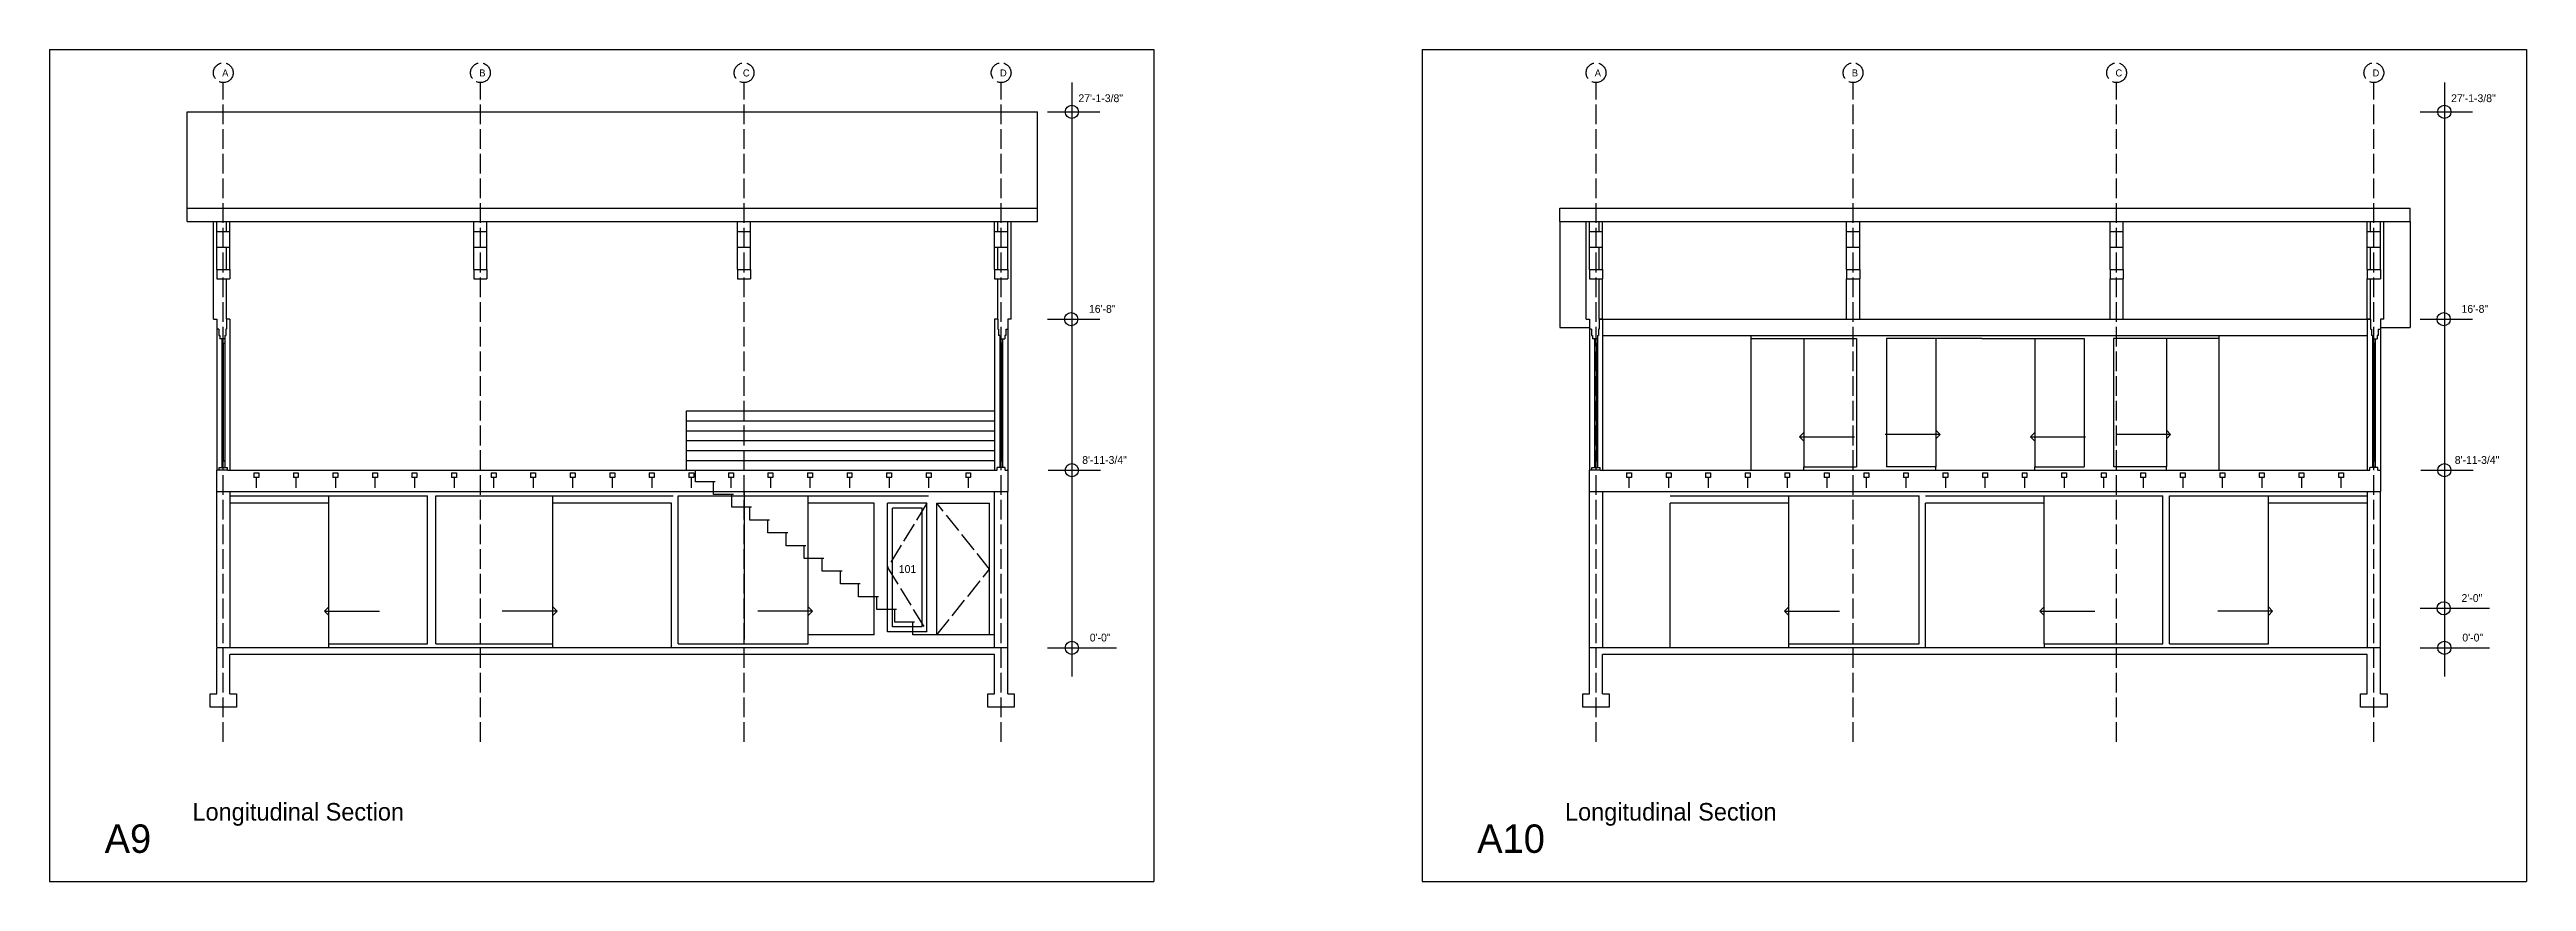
# Model space of a CAD drawing. Header units: inches. Extents: x 1267 to 6358, y -2516 to 4336.
# Drawn here: x 4638 to 6141, y 1498 to 2003 of the extents above; entities that cross this region are included whole.
import ezdxf

# ---------------------------------------------------------------- set-up
doc = ezdxf.new("R2010")
doc.units = ezdxf.units.IN
doc.header["$MEASUREMENT"] = 0
doc.linetypes.add('ACAD_ISO02W100', pattern=[15, 12, -3])
for name, color, linetype in [('const', 7, 'Continuous'), ('e1', 7, 'Continuous'), ('e2', 251, 'Continuous'), ('glass', 172, 'Continuous'), ('glassSwing', 172, 'ACAD_ISO02W100'), ('grid', 252, 'ACAD_ISO02W100'), ('stairs', 140, 'Continuous'), ('walls', 7, 'Continuous')]:
    doc.layers.add(name, color=color, linetype=linetype)

msp = doc.modelspace()

# ---------------------------------------------------------------- linework, layer by layer
for p, q in [((4637.6, 2002.8), (4637.6, 1497.8)), ((4637.6, 2002.8), (5307.7, 2002.8)), ((5307.7, 2002.8), (5307.7, 1497.8)), ((5470.5, 2002.8), (5470.5, 1497.8)), ((5470.5, 2002.8), (6140.6, 2002.8)), ((6140.6, 2002.8), (6140.6, 1497.8)), ((4637.6, 1497.8), (5307.7, 1497.8)), ((5470.5, 1497.8), (6140.6, 1497.8))]:
    msp.add_line(p, q)
at = {"layer": 'e1'}
for p, q in [((5670.1, 1827.4), (5734.1, 1827.4)), ((5702.1, 1827.4), (5702.1, 1749.4)), ((5734.1, 1827.4), (5734.1, 1749.4)), ((5810.2, 1827.4), (5752.2, 1827.4)), ((5752.2, 1827.4), (5752.2, 1749.4)), ((5782.2, 1827.4), (5782.2, 1749.4)), ((5810.2, 1827.4), (5872.2, 1827.4)), ((5842.2, 1827.4), (5842.2, 1749.4)), ((5872.2, 1827.4), (5872.2, 1749.4)), ((5954.1, 1827.4), (5890.1, 1827.4)), ((5890.1, 1827.4), (5890.1, 1749.4)), ((5922.1, 1827.4), (5922.1, 1749.4)), ((5702.1, 1749.4), (5734.1, 1749.4)), ((5782.2, 1749.4), (5752.2, 1749.4)), ((5842.2, 1749.4), (5872.2, 1749.4)), ((5922.1, 1749.4), (5890.1, 1749.4)), ((4747, 1731.8), (4867, 1731.8)), ((4807, 1642.1), (4807, 1731.8)), ((4867, 1642.1), (4867, 1731.8)), ((4872, 1642.1), (4872, 1731.8)), ((4872, 1731.8), (5016, 1731.8)), ((4943, 1642.1), (4943, 1731.8)), ((5019, 1642.1), (5019, 1731.8)), ((5019, 1731.8), (5171, 1731.8)), ((5098, 1642.1), (5098, 1731.8)), ((5621, 1731.8), (5772, 1731.8)), ((5693, 1642.1), (5693, 1731.8)), ((5772, 1642.1), (5772, 1731.8)), ((5776, 1731.8), (5848.9, 1731.8)), ((5848, 1731.8), (5920, 1731.8)), ((5848, 1642.1), (5848, 1731.8)), ((5920, 1642.1), (5920, 1731.8)), ((5924, 1731.8), (6044, 1731.8)), ((5924, 1642.1), (5924, 1731.8)), ((5984, 1642.1), (5984, 1731.8)), ((4807, 1642.1), (4867, 1642.1)), ((4872, 1642.1), (4943, 1642.1)), ((5019, 1642.1), (5098, 1642.1)), ((5693, 1642.1), (5772, 1642.1)), ((5848, 1642.1), (5920, 1642.1)), ((5924, 1642.1), (5984, 1642.1))]:
    msp.add_line(p, q, dxfattribs=at)
at = {"layer": 'e2'}
for p, q in [((5257.9, 1982.8), (5257.9, 1622.2)), ((6090.8, 1982.8), (6090.8, 1622.2)), ((5243.2, 1965), (5275, 1965)), ((6076.1, 1965), (6107.9, 1965)), ((4739, 1892.4), (4739, 1898.4)), ((4747, 1892.4), (4747, 1898.4)), ((4895, 1892.4), (4895, 1898.4)), ((4903, 1892.4), (4903, 1898.4)), ((5055, 1892.4), (5055, 1898.4)), ((5063, 1892.4), (5063, 1898.4)), ((5211, 1892.4), (5211, 1898.4)), ((5219, 1892.4), (5219, 1898.4)), ((5554, 1898.4), (5554, 1834.1)), ((5572, 1892.4), (5572, 1898.4)), ((5580, 1892.4), (5580, 1898.4)), ((5728, 1892.4), (5728, 1898.4)), ((5736, 1892.4), (5736, 1898.4)), ((5887.9, 1892.4), (5887.9, 1898.4)), ((5895.9, 1892.4), (5895.9, 1898.4)), ((6044, 1892.4), (6044, 1898.4)), ((6052, 1892.4), (6052, 1898.4)), ((6070, 1898.4), (6070, 1834.1)), ((4739, 1869.2), (4739, 1882.9)), ((4747, 1869.2), (4747, 1882.9)), ((4895, 1869.2), (4895, 1882.9)), ((4903, 1869.2), (4903, 1882.9)), ((5055, 1869.2), (5055, 1882.9)), ((5063, 1869.2), (5063, 1882.9)), ((5211, 1869.2), (5211, 1882.9)), ((5219, 1869.2), (5219, 1882.9)), ((5572, 1869.2), (5572, 1882.9)), ((5580, 1869.2), (5580, 1882.9)), ((5728, 1869.2), (5728, 1882.9)), ((5736, 1869.2), (5736, 1882.9)), ((5887.9, 1869.2), (5887.9, 1882.9)), ((5895.9, 1869.2), (5895.9, 1882.9)), ((6044, 1869.2), (6044, 1882.9)), ((6052, 1869.2), (6052, 1882.9)), ((5580, 1839.2), (5580, 1863.6)), ((5728, 1839.2), (5728, 1863.6)), ((5736, 1839.2), (5736, 1863.6)), ((5887.9, 1839.2), (5887.9, 1863.6)), ((5895.9, 1839.2), (5895.9, 1863.6)), ((6044, 1839.2), (6044, 1863.6)), ((4747, 1839.2), (4745, 1839.2)), ((4747, 1839.2), (4747, 1747.4)), ((5213, 1839.2), (5211, 1839.2)), ((5211, 1839.2), (5211, 1747.4)), ((5243.2, 1839.2), (5275, 1839.2)), ((5554, 1834.1), (5572, 1834.1)), ((5580, 1839.2), (5578, 1839.2)), ((5578, 1839.2), (6046, 1839.2)), ((5580, 1839.2), (5580, 1747.4)), ((6044, 1839.2), (6044, 1747.4)), ((6046, 1839.2), (6044, 1839.2)), ((6052, 1834.1), (6070, 1834.1)), ((6076.1, 1839.2), (6107.9, 1839.2)), ((4739, 1833.1), (4739, 1747.4)), ((4742.2, 1824.6), (4742.2, 1753.1)), ((4743.9, 1824.6), (4743.9, 1753.1)), ((5214.2, 1824.6), (5214.2, 1753.1)), ((5215.9, 1824.6), (5215.9, 1753.1)), ((5219, 1833.1), (5219, 1747.4)), ((5572, 1833.1), (5572, 1747.4)), ((5575.1, 1824.6), (5575.1, 1753.1)), ((5576.8, 1824.6), (5576.8, 1753.1)), ((5580, 1829.1), (6044, 1829.1)), ((5670.1, 1747.4), (5670.1, 1829.1)), ((5954.1, 1747.4), (5954.1, 1829.1)), ((6047.1, 1824.6), (6047.1, 1753.1)), ((6048.8, 1824.6), (6048.8, 1753.1)), ((6052, 1833.1), (6052, 1747.4)), ((5243.6, 1747.4), (5275.4, 1747.4)), ((5702.1, 1747.4), (5702.1, 1749.4)), ((5782.2, 1747.4), (5782.2, 1749.4)), ((5842.2, 1747.4), (5842.2, 1749.4)), ((5922.1, 1747.4), (5922.1, 1749.4)), ((6076.5, 1747.4), (6108.3, 1747.4)), ((4739, 1640.1), (4739, 1734.6)), ((4747, 1734.6), (4747, 1639.6)), ((5211, 1639.6), (5211, 1734.6)), ((5219, 1639.6), (5219, 1734.6)), ((5572, 1640.1), (5572, 1734.6)), ((5580, 1734.6), (5580, 1639.6)), ((6044, 1734.6), (6044, 1639.6)), ((6052, 1640.1), (6052, 1734.6)), ((4807, 1727.4), (4747, 1727.4)), ((4807, 1639.6), (4807, 1727.4)), ((4943, 1639.6), (4943, 1727.4)), ((5015, 1727.4), (4943, 1727.4)), ((5015, 1639.6), (5015, 1727.4)), ((5098, 1647.4), (5098, 1727.4)), ((5138, 1727.4), (5098, 1727.4)), ((5138, 1647.4), (5138, 1727.4)), ((5146, 1649.4), (5146, 1727.4)), ((5170, 1727.4), (5146, 1727.4)), ((5149, 1652.4), (5149, 1724.4)), ((5167, 1724.4), (5149, 1724.4)), ((5167, 1652.4), (5167, 1724.4)), ((5170, 1649.4), (5170, 1727.4)), ((5176, 1647.4), (5176, 1727.4)), ((5176, 1727.4), (5208, 1727.4)), ((5208, 1647.4), (5208, 1727.4)), ((5693, 1727.4), (5621, 1727.4)), ((5621, 1639.6), (5621, 1727.4)), ((5847.9, 1727.4), (5775.9, 1727.4)), ((5775.9, 1639.6), (5775.9, 1727.4)), ((5776, 1639.6), (5776, 1727.4)), ((6044, 1727.4), (5983.9, 1727.4)), ((6076.1, 1663.7), (6118.1, 1663.7)), ((5138, 1647.4), (5098, 1647.4)), ((5170, 1649.4), (5146, 1649.4)), ((5167, 1652.4), (5149, 1652.4)), ((5243.2, 1639.6), (5285.1, 1639.6)), ((5693, 1639.6), (5693, 1642.1)), ((5848, 1642.1), (5848, 1639.6)), ((6076.1, 1639.6), (6118.1, 1639.6))]:
    msp.add_line(p, q, dxfattribs=at)
for centre in [(5257.9, 1965), (6090.8, 1965), (5257.5, 1839.1), (6090.4, 1839.1), (5257.9, 1747.4), (6090.8, 1747.4), (6090.4, 1663.6), (5257.9, 1639.6), (6090.8, 1639.6)]:
    msp.add_circle(centre, 4, dxfattribs=at)
at = {"layer": 'glass'}
for p, q in [((4743, 1824.6), (4743, 1753.1)), ((5215, 1824.6), (5215, 1753.1)), ((5576, 1824.6), (5576, 1753.1)), ((6048, 1824.6), (6048, 1753.1))]:
    msp.add_line(p, q, dxfattribs=at)
at = {"layer": 'glassSwing'}
for p, q in [((5170, 1727.4), (5146, 1688.4)), ((5208, 1687.4), (5176, 1727.4)), ((5146, 1688.4), (5170, 1649.4)), ((5176, 1647.4), (5208, 1687.4))]:
    msp.add_line(p, q, dxfattribs=at)
at = {"layer": 'grid'}
for p, q in [((4743, 1582.5), (4743, 1982.7)), ((4899, 1582.5), (4899, 1982.7)), ((5059, 1582.5), (5059, 1982.7)), ((5215, 1582.5), (5215, 1982.7)), ((5576, 1582.5), (5576, 1982.7)), ((5732, 1582.5), (5732, 1982.7)), ((5891.9, 1582.5), (5891.9, 1982.7)), ((6048, 1582.5), (6048, 1982.7))]:
    msp.add_line(p, q, dxfattribs=at)
for centre in [(4743, 1988.7), (4899, 1988.7), (5059, 1988.7), (5215, 1988.7), (5576, 1988.7), (5732, 1988.7), (5891.9, 1988.7), (6048, 1988.7)]:
    msp.add_circle(centre, 6, dxfattribs=at)
at = {"layer": 'stairs'}
for p, q in [((5024, 1783.4), (5211, 1783.4)), ((5024, 1747.4), (5024, 1783.4)), ((5024, 1777.4), (5211, 1777.4)), ((5024, 1771.4), (5211, 1771.4)), ((5024, 1765.4), (5211, 1765.4)), ((5024, 1759.4), (5211, 1759.4)), ((5699.5, 1767.6), (5702.1, 1770.3)), ((5699.5, 1767.6), (5732.8, 1767.6)), ((5699.5, 1767.6), (5702.1, 1765)), ((5784.9, 1769.1), (5751.5, 1769.1)), ((5784.9, 1769.1), (5782.2, 1771.7)), ((5784.9, 1769.1), (5782.2, 1766.5)), ((5839.6, 1767.6), (5842.2, 1770.3)), ((5839.6, 1767.6), (5873, 1767.6)), ((5839.6, 1767.6), (5842.2, 1765)), ((5924.7, 1769.1), (5891.4, 1769.1)), ((5924.7, 1769.1), (5922.1, 1771.7)), ((5924.7, 1769.1), (5922.1, 1766.5)), ((5024, 1753.4), (5211, 1753.4)), ((5029.5, 1740.4), (5029.5, 1747.4)), ((5041.5, 1740.4), (5029.5, 1740.4)), ((5040.5, 1732.6), (5040.5, 1740.4)), ((5052.5, 1732.6), (5040.5, 1732.6)), ((5051.5, 1724.9), (5051.5, 1732.6)), ((5063.5, 1724.9), (5051.5, 1724.9)), ((5062.5, 1717.1), (5062.5, 1724.9)), ((5074.5, 1717.1), (5062.5, 1717.1)), ((5073.5, 1709.4), (5073.5, 1717.1)), ((5085.5, 1709.4), (5073.5, 1709.4)), ((5084.5, 1701.6), (5084.5, 1709.4)), ((5096.5, 1701.6), (5084.5, 1701.6)), ((5095.5, 1693.9), (5095.5, 1701.6)), ((5107.5, 1693.9), (5095.5, 1693.9)), ((5106.5, 1686.1), (5106.5, 1693.9)), ((5118.5, 1686.1), (5106.5, 1686.1)), ((5117.5, 1678.4), (5117.5, 1686.1)), ((5129.5, 1678.4), (5117.5, 1678.4)), ((5128.5, 1670.6), (5128.5, 1678.4)), ((5140.5, 1670.6), (5128.5, 1670.6)), ((5139.5, 1662.9), (5139.5, 1670.6)), ((4804.4, 1661.9), (4807, 1664.5)), ((4804.4, 1661.9), (4807, 1659.3)), ((4804.4, 1661.9), (4837.7, 1661.9)), ((4945.6, 1661.9), (4912.3, 1661.9)), ((4945.6, 1661.9), (4943, 1664.5)), ((4945.6, 1661.9), (4943, 1659.3)), ((5100.6, 1661.9), (5067.3, 1661.9)), ((5100.6, 1661.9), (5098, 1664.5)), ((5100.6, 1661.9), (5098, 1659.3)), ((5151.5, 1662.9), (5139.5, 1662.9)), ((5150.5, 1655.1), (5150.5, 1662.9)), ((5162.5, 1655.1), (5150.5, 1655.1)), ((5161.5, 1647.4), (5161.5, 1655.1)), ((5690.3, 1661.9), (5693, 1664.5)), ((5690.3, 1661.9), (5723.7, 1661.9)), ((5690.3, 1661.9), (5693, 1659.3)), ((5845.3, 1661.9), (5848, 1664.5)), ((5845.3, 1661.9), (5878.7, 1661.9)), ((5845.3, 1661.9), (5848, 1659.3)), ((5986.6, 1661.9), (5953.3, 1661.9)), ((5986.6, 1661.9), (5984, 1664.5)), ((5986.6, 1661.9), (5984, 1659.3)), ((5211, 1647.4), (5161.5, 1647.4))]:
    msp.add_line(p, q, dxfattribs=at)
at = {"layer": 'walls'}
for p, q in [((4721, 1898.4), (4721, 1965)), ((4721, 1965), (5237, 1965)), ((5237, 1898.4), (5237, 1965)), ((4721, 1906.4), (5237, 1906.4)), ((4721, 1898.4), (5237, 1898.4)), ((4737, 1839.2), (4737, 1898.4)), ((4745, 1892.4), (4745, 1898.4)), ((5213, 1892.4), (5213, 1898.4)), ((5221, 1839.2), (5221, 1898.4)), ((5554, 1898.4), (5554, 1906.4)), ((5554, 1906.4), (6070, 1906.4)), ((5554, 1898.4), (6070, 1898.4)), ((5570, 1839.2), (5570, 1898.4)), ((5578, 1892.4), (5578, 1898.4)), ((6046, 1892.4), (6046, 1898.4)), ((6054, 1839.2), (6054, 1898.4)), ((6070, 1898.4), (6070, 1906.4)), ((4739, 1892.4), (4747, 1892.4)), ((4739, 1882.9), (4739, 1892.4)), ((4739, 1882.9), (4747, 1882.9)), ((4745, 1869.2), (4745, 1882.9)), ((4747, 1882.9), (4747, 1892.4)), ((4895, 1882.9), (4895, 1892.4)), ((4895, 1892.4), (4903, 1892.4)), ((4895, 1882.9), (4903, 1882.9)), ((4903, 1882.9), (4903, 1892.4)), ((5055, 1882.9), (5055, 1892.4)), ((5055, 1892.4), (5063, 1892.4)), ((5055, 1882.9), (5063, 1882.9)), ((5063, 1882.9), (5063, 1892.4)), ((5211, 1882.9), (5211, 1892.4)), ((5211, 1892.4), (5219, 1892.4)), ((5211, 1882.9), (5219, 1882.9)), ((5213, 1869.2), (5213, 1882.9)), ((5219, 1882.9), (5219, 1892.4)), ((5572, 1892.4), (5580, 1892.4)), ((5572, 1882.9), (5572, 1892.4)), ((5572, 1882.9), (5580, 1882.9)), ((5578, 1869.2), (5578, 1882.9)), ((5580, 1882.9), (5580, 1892.4)), ((5728, 1892.4), (5736, 1892.4)), ((5728, 1882.9), (5728, 1892.4)), ((5728, 1882.9), (5736, 1882.9)), ((5736, 1882.9), (5736, 1892.4)), ((5887.9, 1892.4), (5895.9, 1892.4)), ((5887.9, 1882.9), (5887.9, 1892.4)), ((5887.9, 1882.9), (5895.9, 1882.9)), ((5895.9, 1882.9), (5895.9, 1892.4)), ((6044, 1892.4), (6052, 1892.4)), ((6044, 1882.9), (6044, 1892.4)), ((6044, 1882.9), (6052, 1882.9)), ((6046, 1869.2), (6046, 1882.9)), ((6052, 1882.9), (6052, 1892.4)), ((4739, 1869.2), (4747, 1869.2)), ((4739, 1869.2), (4739, 1863.6)), ((4747, 1869.2), (4747, 1863.6)), ((4895, 1869.2), (4895, 1863.6)), ((4895, 1869.2), (4903, 1869.2)), ((4903, 1869.2), (4903, 1863.6)), ((5055, 1869.2), (5055, 1863.6)), ((5055, 1869.2), (5063, 1869.2)), ((5063, 1869.2), (5063, 1863.6)), ((5211, 1869.2), (5211, 1863.6)), ((5211, 1869.2), (5219, 1869.2)), ((5219, 1869.2), (5219, 1863.6)), ((5572, 1869.2), (5580, 1869.2)), ((5572, 1869.2), (5572, 1863.6)), ((5580, 1869.2), (5580, 1863.6)), ((5728, 1869.2), (5736, 1869.2)), ((5728, 1869.2), (5728, 1863.6)), ((5736, 1869.2), (5736, 1863.6)), ((5887.9, 1869.2), (5895.9, 1869.2)), ((5887.9, 1869.2), (5887.9, 1863.6)), ((5895.9, 1869.2), (5895.9, 1863.6)), ((6044, 1869.2), (6052, 1869.2)), ((6044, 1869.2), (6044, 1863.6)), ((6052, 1869.2), (6052, 1863.6)), ((4739, 1863.6), (4747, 1863.6)), ((4745, 1839.2), (4745, 1863.6)), ((4895, 1863.6), (4903, 1863.6)), ((5055, 1863.6), (5063, 1863.6)), ((5211, 1863.6), (5219, 1863.6)), ((5213, 1839.2), (5213, 1863.6)), ((5572, 1863.6), (5580, 1863.6)), ((5578, 1839.2), (5578, 1863.6)), ((5728, 1863.6), (5736, 1863.6)), ((5887.9, 1863.6), (5895.9, 1863.6)), ((6044, 1863.6), (6052, 1863.6)), ((6046, 1839.2), (6046, 1863.6)), ((4737, 1839.2), (4739, 1839.2)), ((4739, 1839.2), (4739, 1833.1)), ((4745, 1839.2), (4745, 1833.1)), ((5213, 1839.2), (5213, 1833.1)), ((5221, 1839.2), (5219, 1839.2)), ((5219, 1839.2), (5219, 1833.1)), ((5570, 1839.2), (5572, 1839.2)), ((5572, 1839.2), (5572, 1833.1)), ((5578, 1839.2), (5578, 1833.1)), ((6046, 1839.2), (6046, 1833.1)), ((6052, 1839.2), (6052, 1833.1)), ((6054, 1839.2), (6052, 1839.2)), ((4740.3, 1833.1), (4739, 1833.1)), ((4740.3, 1833.1), (4740.3, 1829.1)), ((4740.3, 1829.1), (4740.9, 1829.1)), ((4740.9, 1829.1), (4740.9, 1827.1)), ((4743.9, 1827.1), (4740.9, 1827.1)), ((4742.2, 1827.1), (4742.2, 1824.6)), ((4742.2, 1824.6), (4743.9, 1824.6)), ((4743.9, 1829.1), (4743.9, 1827.1)), ((4743.9, 1829.1), (4744.5, 1829.1)), ((4743.9, 1827.1), (4743.9, 1824.6)), ((4745, 1833.1), (4744.5, 1833.1)), ((4744.5, 1833.1), (4744.5, 1829.1)), ((5213, 1833.1), (5213.5, 1833.1)), ((5213.5, 1833.1), (5213.5, 1829.1)), ((5214.2, 1829.1), (5213.5, 1829.1)), ((5214.2, 1829.1), (5214.2, 1827.1)), ((5214.2, 1827.1), (5214.2, 1824.6)), ((5214.2, 1827.1), (5217.2, 1827.1)), ((5215.9, 1824.6), (5214.2, 1824.6)), ((5215.9, 1827.1), (5215.9, 1824.6)), ((5217.8, 1829.1), (5217.2, 1829.1)), ((5217.2, 1829.1), (5217.2, 1827.1)), ((5217.8, 1833.1), (5217.8, 1829.1)), ((5217.8, 1833.1), (5219, 1833.1)), ((5573.2, 1833.1), (5572, 1833.1)), ((5573.2, 1833.1), (5573.2, 1829.1)), ((5573.2, 1829.1), (5573.8, 1829.1)), ((5573.8, 1829.1), (5573.8, 1827.1)), ((5576.8, 1827.1), (5573.8, 1827.1)), ((5575.1, 1827.1), (5575.1, 1824.6)), ((5575.1, 1824.6), (5576.8, 1824.6)), ((5576.8, 1829.1), (5577.5, 1829.1)), ((5576.8, 1829.1), (5576.8, 1827.1)), ((5576.8, 1827.1), (5576.8, 1824.6)), ((5577.5, 1833.1), (5577.5, 1829.1)), ((5578, 1833.1), (5577.5, 1833.1)), ((6046, 1833.1), (6046.5, 1833.1)), ((6046.5, 1833.1), (6046.5, 1829.1)), ((6047.1, 1829.1), (6046.5, 1829.1)), ((6047.1, 1829.1), (6047.1, 1827.1)), ((6047.1, 1827.1), (6050.1, 1827.1)), ((6047.1, 1827.1), (6047.1, 1824.6)), ((6048.8, 1824.6), (6047.1, 1824.6)), ((6048.8, 1827.1), (6048.8, 1824.6)), ((6050.1, 1829.1), (6050.1, 1827.1)), ((6050.7, 1829.1), (6050.1, 1829.1)), ((6050.7, 1833.1), (6050.7, 1829.1)), ((6050.7, 1833.1), (6052, 1833.1)), ((4745.5, 1747.4), (4739, 1747.4)), ((4739, 1734.6), (4739, 1747.4)), ((4740.5, 1749.1), (4745.5, 1749.1)), ((4740.5, 1747.4), (4740.5, 1749.1)), ((4742.2, 1753.1), (4743.9, 1753.1)), ((4742.2, 1753.1), (4742.2, 1749.1)), ((4743.9, 1753.1), (4742.2, 1753.1)), ((4743.9, 1753.1), (4743.9, 1749.1)), ((4745.5, 1747.4), (4745.5, 1749.1)), ((4745.5, 1747.4), (5212.5, 1747.4)), ((4761.5, 1745.9), (4764.5, 1745.9)), ((4761.5, 1745.9), (4761.5, 1742.9)), ((4764.5, 1745.9), (4764.5, 1742.9)), ((4785.5, 1745.9), (4785.5, 1742.9)), ((4785.5, 1745.9), (4788.5, 1745.9)), ((4788.5, 1745.9), (4788.5, 1742.9)), ((4809.5, 1745.9), (4809.5, 1742.9)), ((4809.5, 1745.9), (4812.5, 1745.9)), ((4812.5, 1745.9), (4812.5, 1742.9)), ((4833.5, 1745.9), (4833.5, 1742.9)), ((4833.5, 1745.9), (4836.5, 1745.9)), ((4836.5, 1745.9), (4836.5, 1742.9)), ((4857.5, 1745.9), (4857.5, 1742.9)), ((4857.5, 1745.9), (4860.5, 1745.9)), ((4860.5, 1745.9), (4860.5, 1742.9)), ((4881.5, 1745.9), (4881.5, 1742.9)), ((4881.5, 1745.9), (4884.5, 1745.9)), ((4884.5, 1745.9), (4884.5, 1742.9)), ((4905.5, 1745.9), (4905.5, 1742.9)), ((4905.5, 1745.9), (4908.5, 1745.9)), ((4908.5, 1745.9), (4908.5, 1742.9)), ((4929.5, 1745.9), (4929.5, 1742.9)), ((4929.5, 1745.9), (4932.5, 1745.9)), ((4932.5, 1745.9), (4932.5, 1742.9)), ((4953.5, 1745.9), (4953.5, 1742.9)), ((4953.5, 1745.9), (4956.5, 1745.9)), ((4956.5, 1745.9), (4956.5, 1742.9)), ((4977.5, 1745.9), (4977.5, 1742.9)), ((4977.5, 1745.9), (4980.5, 1745.9)), ((4980.5, 1745.9), (4980.5, 1742.9)), ((5001.5, 1745.9), (5001.5, 1742.9)), ((5001.5, 1745.9), (5004.5, 1745.9)), ((5004.5, 1745.9), (5004.5, 1742.9)), ((5025.5, 1745.9), (5025.5, 1742.9)), ((5025.5, 1745.9), (5028.5, 1745.9)), ((5028.5, 1745.9), (5028.5, 1742.9)), ((5049.5, 1745.9), (5049.5, 1742.9)), ((5049.5, 1745.9), (5052.5, 1745.9)), ((5052.5, 1745.9), (5052.5, 1742.9)), ((5073.5, 1745.9), (5073.5, 1742.9)), ((5073.5, 1745.9), (5076.5, 1745.9)), ((5076.5, 1745.9), (5076.5, 1742.9)), ((5097.5, 1745.9), (5097.5, 1742.9)), ((5097.5, 1745.9), (5100.5, 1745.9)), ((5100.5, 1745.9), (5100.5, 1742.9)), ((5121.5, 1745.9), (5121.5, 1742.9)), ((5121.5, 1745.9), (5124.5, 1745.9)), ((5124.5, 1745.9), (5124.5, 1742.9)), ((5145.5, 1745.9), (5145.5, 1742.9)), ((5145.5, 1745.9), (5148.5, 1745.9)), ((5148.5, 1745.9), (5148.5, 1742.9)), ((5169.5, 1745.9), (5169.5, 1742.9)), ((5169.5, 1745.9), (5172.5, 1745.9)), ((5172.5, 1745.9), (5172.5, 1742.9)), ((5193.5, 1745.9), (5193.5, 1742.9)), ((5193.5, 1745.9), (5196.5, 1745.9)), ((5196.5, 1745.9), (5196.5, 1742.9)), ((5217.5, 1749.1), (5212.5, 1749.1)), ((5212.5, 1747.4), (5212.5, 1749.1)), ((5214.2, 1753.1), (5214.2, 1749.1)), ((5214.2, 1753.1), (5215.9, 1753.1)), ((5215.9, 1753.1), (5214.2, 1753.1)), ((5215.9, 1753.1), (5215.9, 1749.1)), ((5217.5, 1747.4), (5217.5, 1749.1)), ((5217.5, 1747.4), (5219, 1747.4)), ((5219, 1747.4), (5219, 1734.6)), ((5578.5, 1747.4), (5572, 1747.4)), ((5572, 1734.6), (5572, 1747.4)), ((5573.5, 1747.4), (5573.5, 1749.1)), ((5573.5, 1749.1), (5578.5, 1749.1)), ((5575.1, 1753.1), (5575.1, 1749.1)), ((5576.8, 1753.1), (5575.1, 1753.1)), ((5575.1, 1753.1), (5576.8, 1753.1)), ((5576.8, 1753.1), (5576.8, 1749.1)), ((5578.5, 1747.4), (5578.5, 1749.1)), ((5578.5, 1747.4), (6045.5, 1747.4)), ((5594.5, 1745.9), (5597.5, 1745.9)), ((5594.5, 1745.9), (5594.5, 1742.9)), ((5597.5, 1745.9), (5597.5, 1742.9)), ((5618.5, 1745.9), (5618.5, 1742.9)), ((5618.5, 1745.9), (5621.5, 1745.9)), ((5621.5, 1745.9), (5621.5, 1742.9)), ((5642.5, 1745.9), (5642.5, 1742.9)), ((5642.5, 1745.9), (5645.5, 1745.9)), ((5645.5, 1745.9), (5645.5, 1742.9)), ((5666.5, 1745.9), (5666.5, 1742.9)), ((5666.5, 1745.9), (5669.5, 1745.9)), ((5669.5, 1745.9), (5669.5, 1742.9)), ((5690.5, 1745.9), (5690.5, 1742.9)), ((5690.5, 1745.9), (5693.5, 1745.9)), ((5693.5, 1745.9), (5693.5, 1742.9)), ((5714.5, 1745.9), (5714.5, 1742.9)), ((5714.5, 1745.9), (5717.5, 1745.9)), ((5717.5, 1745.9), (5717.5, 1742.9)), ((5738.5, 1745.9), (5738.5, 1742.9)), ((5738.5, 1745.9), (5741.5, 1745.9)), ((5741.5, 1745.9), (5741.5, 1742.9)), ((5762.5, 1745.9), (5762.5, 1742.9)), ((5762.5, 1745.9), (5765.5, 1745.9)), ((5765.5, 1745.9), (5765.5, 1742.9)), ((5786.5, 1745.9), (5786.5, 1742.9)), ((5786.5, 1745.9), (5789.5, 1745.9)), ((5789.5, 1745.9), (5789.5, 1742.9)), ((5810.5, 1745.9), (5810.5, 1742.9)), ((5810.5, 1745.9), (5813.5, 1745.9)), ((5813.5, 1745.9), (5813.5, 1742.9)), ((5834.5, 1745.9), (5834.5, 1742.9)), ((5834.5, 1745.9), (5837.5, 1745.9)), ((5837.5, 1745.9), (5837.5, 1742.9)), ((5858.5, 1745.9), (5858.5, 1742.9)), ((5858.5, 1745.9), (5861.5, 1745.9)), ((5861.5, 1745.9), (5861.5, 1742.9)), ((5882.5, 1745.9), (5882.5, 1742.9)), ((5882.5, 1745.9), (5885.5, 1745.9)), ((5885.5, 1745.9), (5885.5, 1742.9)), ((5906.5, 1745.9), (5906.5, 1742.9)), ((5906.5, 1745.9), (5909.5, 1745.9)), ((5909.5, 1745.9), (5909.5, 1742.9)), ((5930.5, 1745.9), (5930.5, 1742.9)), ((5930.5, 1745.9), (5933.5, 1745.9)), ((5933.5, 1745.9), (5933.5, 1742.9)), ((5954.5, 1745.9), (5954.5, 1742.9)), ((5954.5, 1745.9), (5957.5, 1745.9)), ((5957.5, 1745.9), (5957.5, 1742.9)), ((5978.5, 1745.9), (5981.5, 1745.9)), ((5978.5, 1745.9), (5978.5, 1742.9)), ((5981.5, 1745.9), (5981.5, 1742.9)), ((6002.5, 1745.9), (6002.5, 1742.9)), ((6002.5, 1745.9), (6005.5, 1745.9)), ((6005.5, 1745.9), (6005.5, 1742.9)), ((6026.5, 1745.9), (6026.5, 1742.9)), ((6026.5, 1745.9), (6029.5, 1745.9)), ((6029.5, 1745.9), (6029.5, 1742.9)), ((6045.5, 1747.4), (6045.5, 1749.1)), ((6050.5, 1749.1), (6045.5, 1749.1)), ((6048.8, 1753.1), (6047.1, 1753.1)), ((6047.1, 1753.1), (6048.8, 1753.1)), ((6047.1, 1753.1), (6047.1, 1749.1)), ((6048.8, 1753.1), (6048.8, 1749.1)), ((6050.5, 1747.4), (6050.5, 1749.1)), ((6050.5, 1747.4), (6052, 1747.4)), ((6052, 1747.4), (6052, 1734.6)), ((4739, 1734.6), (5219, 1734.6)), ((4764.5, 1742.9), (4761.5, 1742.9)), ((4763, 1742.9), (4763, 1736.8)), ((4788.5, 1742.9), (4785.5, 1742.9)), ((4787, 1742.9), (4787, 1736.8)), ((4812.5, 1742.9), (4809.5, 1742.9)), ((4811, 1742.9), (4811, 1736.8)), ((4836.5, 1742.9), (4833.5, 1742.9)), ((4835, 1742.9), (4835, 1736.8)), ((4860.5, 1742.9), (4857.5, 1742.9)), ((4859, 1742.9), (4859, 1736.8)), ((4884.5, 1742.9), (4881.5, 1742.9)), ((4883, 1742.9), (4883, 1736.8)), ((4908.5, 1742.9), (4905.5, 1742.9)), ((4907, 1742.9), (4907, 1736.8)), ((4932.5, 1742.9), (4929.5, 1742.9)), ((4931, 1742.9), (4931, 1736.8)), ((4956.5, 1742.9), (4953.5, 1742.9)), ((4955, 1742.9), (4955, 1736.8)), ((4980.5, 1742.9), (4977.5, 1742.9)), ((4979, 1742.9), (4979, 1736.8)), ((5004.5, 1742.9), (5001.5, 1742.9)), ((5003, 1742.9), (5003, 1736.8)), ((5028.5, 1742.9), (5025.5, 1742.9)), ((5027, 1742.9), (5027, 1736.8)), ((5052.5, 1742.9), (5049.5, 1742.9)), ((5051, 1742.9), (5051, 1736.8)), ((5059, 1734.6), (5059, 1644.6)), ((5076.5, 1742.9), (5073.5, 1742.9)), ((5075, 1742.9), (5075, 1736.8)), ((5100.5, 1742.9), (5097.5, 1742.9)), ((5099, 1742.9), (5099, 1736.8)), ((5124.5, 1742.9), (5121.5, 1742.9)), ((5123, 1742.9), (5123, 1736.8)), ((5148.5, 1742.9), (5145.5, 1742.9)), ((5147, 1742.9), (5147, 1736.8)), ((5172.5, 1742.9), (5169.5, 1742.9)), ((5171, 1742.9), (5171, 1736.8)), ((5196.5, 1742.9), (5193.5, 1742.9)), ((5195, 1742.9), (5195, 1736.8)), ((5572, 1734.6), (6052, 1734.6)), ((5597.5, 1742.9), (5594.5, 1742.9)), ((5596, 1742.9), (5596, 1736.8)), ((5621.5, 1742.9), (5618.5, 1742.9)), ((5620, 1742.9), (5620, 1736.8)), ((5645.5, 1742.9), (5642.5, 1742.9)), ((5644, 1742.9), (5644, 1736.8)), ((5669.5, 1742.9), (5666.5, 1742.9)), ((5668, 1742.9), (5668, 1736.8)), ((5693.5, 1742.9), (5690.5, 1742.9)), ((5692, 1742.9), (5692, 1736.8)), ((5717.5, 1742.9), (5714.5, 1742.9)), ((5716, 1742.9), (5716, 1736.8)), ((5741.5, 1742.9), (5738.5, 1742.9)), ((5740, 1742.9), (5740, 1736.8)), ((5765.5, 1742.9), (5762.5, 1742.9)), ((5764, 1742.9), (5764, 1736.8)), ((5789.5, 1742.9), (5786.5, 1742.9)), ((5788, 1742.9), (5788, 1736.8)), ((5813.5, 1742.9), (5810.5, 1742.9)), ((5812, 1742.9), (5812, 1736.8)), ((5837.5, 1742.9), (5834.5, 1742.9)), ((5836, 1742.9), (5836, 1736.8)), ((5861.5, 1742.9), (5858.5, 1742.9)), ((5860, 1742.9), (5860, 1736.8)), ((5885.5, 1742.9), (5882.5, 1742.9)), ((5884, 1742.9), (5884, 1736.8)), ((5909.5, 1742.9), (5906.5, 1742.9)), ((5908, 1742.9), (5908, 1736.8)), ((5933.5, 1742.9), (5930.5, 1742.9)), ((5932, 1742.9), (5932, 1736.8)), ((5957.5, 1742.9), (5954.5, 1742.9)), ((5956, 1742.9), (5956, 1736.8)), ((5981.5, 1742.9), (5978.5, 1742.9)), ((5980, 1742.9), (5980, 1736.8)), ((6005.5, 1742.9), (6002.5, 1742.9)), ((6004, 1742.9), (6004, 1736.8)), ((6029.5, 1742.9), (6026.5, 1742.9)), ((6028, 1742.9), (6028, 1736.8)), ((5219, 1639.6), (4739, 1639.6)), ((4739, 1611.6), (4739, 1639.6)), ((5219, 1611.6), (5219, 1639.6)), ((5572, 1611.6), (5572, 1640.1)), ((6052, 1639.6), (5572, 1639.6)), ((6052, 1611.6), (6052, 1639.6)), ((5211, 1635.6), (4747, 1635.6)), ((4747, 1611.6), (4747, 1635.6)), ((5211, 1611.6), (5211, 1635.6)), ((6044, 1635.6), (5580, 1635.6)), ((5580, 1611.6), (5580, 1635.6)), ((6044, 1611.6), (6044, 1635.6)), ((4735, 1611.6), (4739, 1611.6)), ((4735, 1603.6), (4735, 1611.6)), ((4747, 1611.6), (4751, 1611.6)), ((4751, 1611.6), (4751, 1603.6)), ((5207, 1603.6), (5207, 1611.6)), ((5207, 1611.6), (5211, 1611.6)), ((5219, 1611.6), (5223, 1611.6)), ((5223, 1611.6), (5223, 1603.6)), ((5568, 1603.6), (5568, 1611.6)), ((5568, 1611.6), (5572, 1611.6)), ((5580, 1611.6), (5584, 1611.6)), ((5584, 1611.6), (5584, 1603.6)), ((6040, 1603.6), (6040, 1611.6)), ((6040, 1611.6), (6044, 1611.6)), ((6052, 1611.6), (6056, 1611.6)), ((6056, 1611.6), (6056, 1603.6)), ((4751, 1603.6), (4735, 1603.6)), ((5223, 1603.6), (5207, 1603.6)), ((5584, 1603.6), (5568, 1603.6)), ((6056, 1603.6), (6040, 1603.6))]:
    msp.add_line(p, q, dxfattribs=at)

# ---------------------------------------------------------------- texts
at = {"layer": 'const', "attachment_point": 1}
for s, insert, char_height, width in [('A', (4742.3, 1990.7), 4.26, 1625.197), ('B', (4898.3, 1990.7), 4.26, 1625.197), ('C', (5058.3, 1990.7), 4.26, 1625.197), ('D', (5214.3, 1990.7), 4.26, 1625.197), ('A', (5575.2, 1990.7), 4.26, 1625.197), ('B', (5731.2, 1990.7), 4.26, 1625.197), ('C', (5891.2, 1990.7), 4.26, 1625.197), ('D', (6047.2, 1990.7), 4.26, 1625.197), ('27\'-1-3/8"', (5261.9, 1975.6), 4.74, 1805.775), ('27\'-1-3/8"', (6094.9, 1975.6), 4.74, 1805.775), ('16\'-8"', (5268.3, 1847.7), 4.74, 1805.775), ('16\'-8"', (6101.2, 1847.7), 4.74, 1805.775), ('8\'-11-3/4"', (5264.2, 1756), 4.74, 1805.775), ('8\'-11-3/4"', (6097.1, 1756), 4.74, 1805.775), ('101', (5152.9, 1689.8), 4.74, 1805.775), ('2\'-0"', (6101.2, 1672.2), 4.74, 1805.775), ('0\'-0"', (5268.8, 1648.2), 4.74, 1805.775), ('0\'-0"', (6101.7, 1648.2), 4.74, 1805.775), ('Longitudinal Section', (4724.3, 1545.4), 10.656, 4062.993), ('Longitudinal Section', (5557.2, 1545.4), 10.656, 4062.993), ('A9', (4671, 1532.4), 17.26, 6582.049), ('A10', (5503.9, 1532.4), 17.26, 6582.049)]:
    msp.add_mtext(s, dxfattribs=dict(at, insert=insert, char_height=char_height, width=width))

doc.saveas('drawing.dxf')
